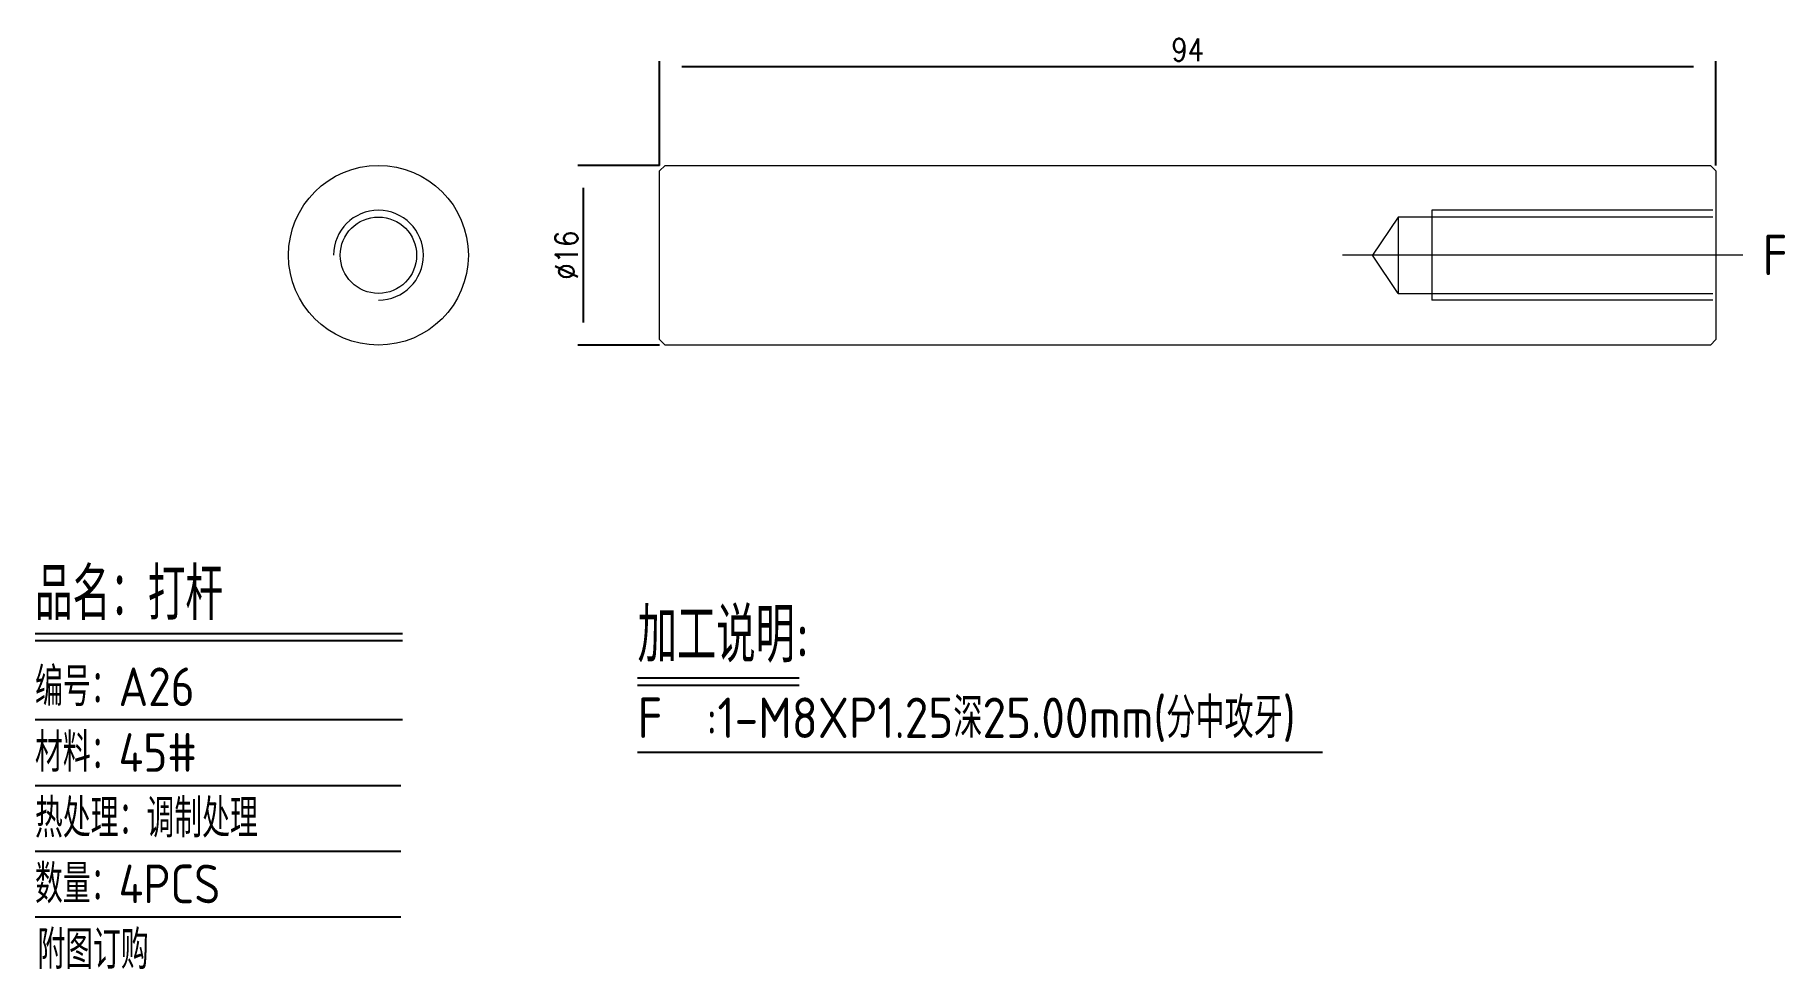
# Model space of a CAD drawing. Header units: millimetres. Extents: x 3784 to 3939, y -2659 to -2576.
import ezdxf
from ezdxf.enums import TextEntityAlignment as Align

# ---------------------------------------------------------------- set-up
doc = ezdxf.new("R2010")
doc.units = ezdxf.units.MM
doc.linetypes.add('HIDDEN', pattern=[0])
for name, color, linetype in [('DIM', 4, 'Continuous'), ('PRESS', 3, 'Continuous'), ('PS', 7, 'Continuous')]:
    doc.layers.add(name, color=color, linetype=linetype)
doc.styles.add('gbenor', font='gbenor.shx', dxfattribs={"bigfont": 'gbcbig.shx'})
doc.styles.get("Standard").update_dxf_attribs({"font": 'txt.shx', "width": 0.85, "bigfont": 'ctxt.shx'})
doc.dimstyles.new('T-2-WX', dxfattribs={"dimtxt": 2, "dimasz": 2, "dimexe": 0.5, "dimexo": 0.5, "dimgap": 0.5, "dimtad": 1, "dimtxsty": 'Standard', "dimblk": 'OPEN30', "dimcen": 0, "dimazin": 3, "dimtfac": 1, "dimtmove": 0, "dimatfit": 3, "dimldrblk": 'OPEN30', "dimlwd": -1, "dimlwe": -1})

# ---------------------------------------------------------------- blocks, each defined once
blk = doc.blocks.new('*D7579')
at = {"layer": 'Defpoints', "color": 0}
for p in [(3933.25, -2578.7), (3839.25, -2587.99), (3933.25, -2587.99)]:
    blk.add_point(p, dxfattribs=at)
at = {"layer": 'DIM', "color": 0}
for p, q in [((3839.25, -2587.49), (3839.25, -2578.2)), ((3933.25, -2587.49), (3933.25, -2578.2)), ((3841.25, -2578.7), (3931.25, -2578.7))]:
    blk.add_line(p, q, dxfattribs=at)
at = {"layer": 'DIM', "color": 0, "insert": (3886.25, -2577.2), "char_height": 2, "attachment_point": 5}
blk.add_mtext('94', dxfattribs=at)
blk = doc.blocks.new('_Open30')
blk = doc.blocks.new('*D7580')
at = {"layer": 'Defpoints', "color": 0}
for p in [(3839.75, -2587.49), (3832.48, -2603.49), (3839.75, -2603.49)]:
    blk.add_point(p, dxfattribs=at)
at = {"layer": 'DIM', "color": 0}
for p, q in [((3839.25, -2587.49), (3831.98, -2587.49)), ((3832.48, -2589.49), (3832.48, -2601.49)), ((3839.25, -2603.49), (3831.98, -2603.49))]:
    blk.add_line(p, q, dxfattribs=at)
at = {"layer": 'DIM', "color": 0, "insert": (3830.98, -2595.49), "char_height": 2, "attachment_point": 5, "rotation": 90}
blk.add_mtext('%%c16', dxfattribs=at)

msp = doc.modelspace()

# ---------------------------------------------------------------- linework, layer by layer
at = {"layer": 'DIM', "color": 4, "linetype": 'Continuous', "lineweight": 25}
for p, q in [((3783.7, -2629.183), (3816.382, -2629.183)), ((3783.7, -2629.785), (3816.382, -2629.785)), ((3783.7, -2636.841), (3816.382, -2636.841)), ((3783.7, -2642.692), (3816.24, -2642.692)), ((3783.7, -2648.544), (3816.24, -2648.544)), ((3783.7, -2654.395), (3816.24, -2654.395))]:
    msp.add_line(p, q, dxfattribs=at)
at = {"layer": 'PRESS', "linetype": 'HIDDEN', "lineweight": 20}
for p, q in [((3904.972, -2592.093, 0), (3902.679, -2595.493, 0)), ((3932.972, -2592.093, 0), (3904.972, -2592.093, 0)), ((3904.972, -2592.093, 0), (3904.972, -2598.893, 0)), ((3932.972, -2591.493, 0), (3907.972, -2591.493, 0)), ((3907.972, -2591.493, 0), (3907.972, -2599.493, 0)), ((3935.639, -2595.493, 0), (3900.012, -2595.493, 0)), ((3904.972, -2598.893, 0), (3902.679, -2595.493, 0)), ((3904.972, -2598.893, 0), (3932.972, -2598.893, 0)), ((3932.972, -2599.493, 0), (3907.972, -2599.493, 0))]:
    msp.add_line(p, q, dxfattribs=at)
at = {"layer": 'PRESS', "lineweight": 20, "elevation": 0}
msp.add_lwpolyline([(3839.751, -2587.493), (3932.751, -2587.493), (3933.251, -2587.993), (3933.251, -2602.993), (3932.751, -2603.493), (3839.751, -2603.493), (3839.251, -2602.993), (3839.251, -2587.993)], close=True, dxfattribs=at)
at = {"layer": 'PRESS', "lineweight": 20}
msp.add_circle((3814.255, -2595.493, 0), 8, dxfattribs=at)
at = {"layer": 'PRESS', "linetype": 'HIDDEN', "lineweight": 20}
msp.add_circle((3814.255, -2595.493, 0), 3.4, dxfattribs=at)
msp.add_arc((3814.255, -2595.493, 0), 4, 270, 180, dxfattribs=at)
at = {"layer": 'PS', "color": 3}
for p, q in [((3837.312, -2633.13), (3851.696, -2633.13)), ((3837.312, -2633.76), (3851.696, -2633.76)), ((3837.312, -2639.736), (3898.255, -2639.736))]:
    msp.add_line(p, q, dxfattribs=at)

# ---------------------------------------------------------------- texts
at = {"layer": 'DIM', "color": 3, "linetype": 'Continuous', "lineweight": 25, "style": 'gbenor'}
for s, height, p in [('品名：打杆', 4.6466, (3783.7, -2627.978)), ('编号：A26', 3.4419, (3783.7, -2635.636)), ('材料：45#', 3.4419, (3783.7, -2641.488)), ('热处理：调制处理', 3.4419, (3783.7, -2647.339)), ('数量：4PCS', 3.4419, (3783.7, -2653.19)), ('附图订购', 3.4419, (3783.909, -2659.041))]:
    msp.add_text(s, height=height, dxfattribs=at).set_placement(p)
at = {"layer": 'PS', "color": 4, "style": 'gbenor'}
msp.add_text('F', height=3.6, dxfattribs=at).set_placement((3938.512, -2595.47, 0), align=Align.MIDDLE_CENTER)
for s, height, p in [('加工说明: ', 4.86, (3837.312, -2631.744)), ('F  :1-M8XP1.25深25.00mm(分中攻牙)', 3.6, (3837.312, -2638.476))]:
    msp.add_text(s, height=height, dxfattribs=at).set_placement(p)

# ---------------------------------------------------------------- dimensions: what is measured, and where the dimension line sits
at = {"layer": 'DIM'}
dim = msp.add_linear_dim(base=(3933.251, -2578.695), p1=(3839.251, -2587.993, 0), p2=(3933.251, -2587.993, 0), dimstyle='T-2-WX', dxfattribs=at)
dim.commit()
dim.dimension.update_dxf_attribs({"geometry": '*D7579', "text_midpoint": (3886.251, -2577.195)})
dim = msp.add_linear_dim(base=(3832.483, -2603.493), p1=(3839.751, -2587.493, 0), p2=(3839.751, -2603.493, 0), angle=90, text='%%c<>', dimstyle='T-2-WX', dxfattribs=at)
dim.commit()
dim.dimension.update_dxf_attribs({"geometry": '*D7580', "text_midpoint": (3830.983, -2595.493)})

doc.saveas('drawing.dxf')
